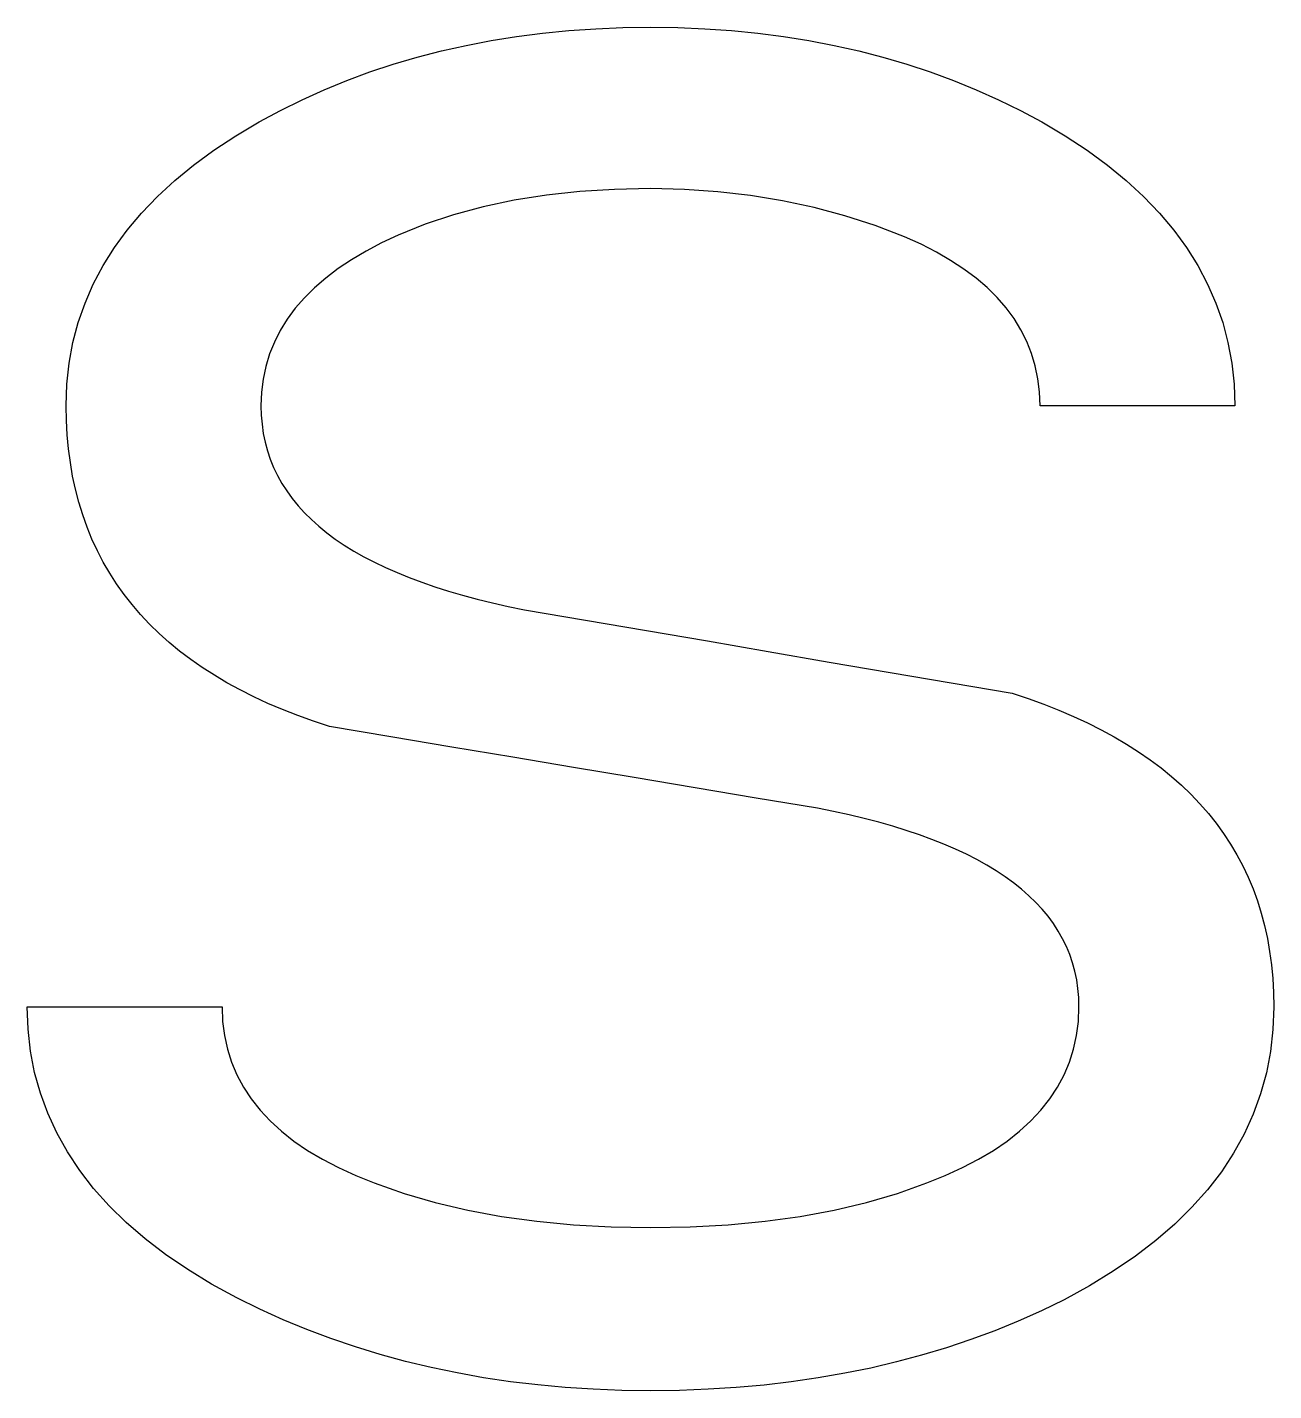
# Model space of a CAD drawing. Header units: metres. Extents: x 0 to 45.7, y 0 to 50.
import ezdxf

# ---------------------------------------------------------------- set-up
doc = ezdxf.new("R2010")
doc.units = ezdxf.units.M

msp = doc.modelspace()

# ---------------------------------------------------------------- linework, layer by layer
msp.add_lwpolyline([(45.714, 14.082), (45.684, 13.25), (45.594, 12.44), (45.444, 11.652), (45.234, 10.884), (44.964, 10.138), (44.633, 9.413), (44.243, 8.71), (43.793, 8.027), (43.282, 7.366), (42.712, 6.726), (42.081, 6.108), (41.39, 5.51), (40.64, 4.934), (39.829, 4.379), (38.958, 3.846), (38.027, 3.333), (37.195, 2.93), (36.347, 2.552), (35.483, 2.201), (34.605, 1.875), (33.71, 1.576), (32.801, 1.302), (31.876, 1.055), (30.935, 0.833), (29.98, 0.638), (29.008, 0.469), (28.022, 0.326), (27.02, 0.208), (26.002, 0.117), (24.969, 0.052), (23.921, 0.013), (22.857, 0), (21.801, 0.013), (20.76, 0.053), (19.733, 0.12), (18.72, 0.213), (17.722, 0.332), (16.738, 0.478), (15.768, 0.651), (14.813, 0.85), (13.872, 1.076), (12.945, 1.329), (12.033, 1.608), (11.135, 1.913), (10.252, 2.245), (9.382, 2.604), (8.528, 2.989), (7.687, 3.401), (6.756, 3.913), (5.885, 4.446), (5.075, 5), (4.324, 5.574), (3.633, 6.169), (3.003, 6.785), (2.432, 7.421), (1.922, 8.078), (1.471, 8.756), (1.081, 9.455), (0.751, 10.174), (0.48, 10.914), (0.27, 11.675), (0.12, 12.456), (0.03, 13.259), (0, 14.082), (7.143, 14.082), (7.165, 13.546), (7.23, 13.028), (7.339, 12.528), (7.491, 12.045), (7.688, 11.58), (7.927, 11.132), (8.211, 10.702), (8.537, 10.289), (8.908, 9.894), (9.322, 9.516), (9.779, 9.156), (10.281, 8.814), (10.825, 8.489), (11.414, 8.181), (12.046, 7.891), (12.721, 7.619), (13.817, 7.236), (14.962, 6.905), (16.155, 6.624), (17.398, 6.395), (18.689, 6.216), (20.03, 6.088), (21.419, 6.012), (22.857, 5.986), (24.31, 6.012), (25.71, 6.088), (27.057, 6.216), (28.35, 6.395), (29.591, 6.624), (30.778, 6.905), (31.912, 7.236), (32.993, 7.619), (33.669, 7.891), (34.301, 8.181), (34.889, 8.489), (35.434, 8.814), (35.935, 9.156), (36.392, 9.516), (36.806, 9.894), (37.177, 10.289), (37.504, 10.702), (37.787, 11.132), (38.027, 11.58), (38.223, 12.045), (38.375, 12.528), (38.484, 13.028), (38.55, 13.546), (38.571, 14.082), (38.562, 14.418), (38.534, 14.748), (38.487, 15.07), (38.422, 15.386), (38.337, 15.694), (38.234, 15.996), (38.112, 16.29), (37.972, 16.577), (37.813, 16.858), (37.635, 17.131), (37.438, 17.397), (37.223, 17.656), (36.988, 17.908), (36.735, 18.153), (36.464, 18.391), (36.173, 18.622), (35.864, 18.846), (35.537, 19.063), (35.19, 19.273), (34.825, 19.476), (34.441, 19.672), (34.038, 19.86), (33.616, 20.042), (33.176, 20.217), (32.717, 20.384), (32.239, 20.545), (31.743, 20.699), (31.228, 20.845), (30.694, 20.984), (30.141, 21.117), (29.57, 21.242), (28.98, 21.361), (26.737, 21.735), (24.498, 22.109), (22.264, 22.483), (20.034, 22.857), (17.804, 23.231), (15.57, 23.605), (13.331, 23.98), (11.088, 24.354), (10.494, 24.551), (9.919, 24.758), (9.362, 24.977), (8.824, 25.207), (8.306, 25.448), (7.806, 25.7), (7.324, 25.963), (6.862, 26.237), (6.419, 26.522), (5.994, 26.818), (5.589, 27.126), (5.202, 27.444), (4.834, 27.773), (4.485, 28.113), (4.155, 28.464), (3.844, 28.827), (3.551, 29.2), (3.278, 29.584), (3.023, 29.979), (2.787, 30.386), (2.57, 30.803), (2.372, 31.232), (2.193, 31.671), (2.032, 32.122), (1.891, 32.583), (1.768, 33.056), (1.664, 33.539), (1.58, 34.034), (1.513, 34.539), (1.466, 35.056), (1.438, 35.584), (1.429, 36.122), (1.456, 36.912), (1.539, 37.684), (1.677, 38.437), (1.871, 39.171), (2.119, 39.887), (2.423, 40.584), (2.783, 41.262), (3.197, 41.922), (3.667, 42.563), (4.192, 43.186), (4.773, 43.79), (5.408, 44.375), (6.099, 44.942), (6.845, 45.49), (7.647, 46.02), (8.503, 46.531), (9.285, 46.951), (10.082, 47.344), (10.894, 47.71), (11.722, 48.048), (12.565, 48.36), (13.424, 48.645), (14.298, 48.902), (15.187, 49.133), (16.092, 49.336), (17.012, 49.512), (17.948, 49.661), (18.899, 49.783), (19.865, 49.878), (20.847, 49.946), (21.844, 49.986), (22.857, 50), (23.862, 49.986), (24.852, 49.946), (25.828, 49.878), (26.79, 49.783), (27.737, 49.661), (28.67, 49.512), (29.589, 49.336), (30.493, 49.133), (31.383, 48.902), (32.259, 48.645), (33.12, 48.36), (33.967, 48.048), (34.799, 47.71), (35.618, 47.344), (36.421, 46.951), (37.211, 46.531), (38.068, 46.02), (38.869, 45.49), (39.615, 44.942), (40.306, 44.375), (40.942, 43.79), (41.522, 43.186), (42.047, 42.563), (42.517, 41.922), (42.932, 41.262), (43.291, 40.584), (43.595, 39.887), (43.844, 39.171), (44.037, 38.437), (44.175, 37.684), (44.258, 36.912), (44.286, 36.122), (37.143, 36.122), (37.123, 36.625), (37.065, 37.112), (36.968, 37.584), (36.832, 38.04), (36.658, 38.481), (36.445, 38.906), (36.192, 39.316), (35.901, 39.711), (35.572, 40.09), (35.203, 40.454), (34.796, 40.802), (34.349, 41.135), (33.865, 41.453), (33.341, 41.755), (32.778, 42.042), (32.177, 42.313), (31.094, 42.727), (29.987, 43.087), (28.857, 43.391), (27.704, 43.639), (26.527, 43.833), (25.327, 43.971), (24.104, 44.054), (22.857, 44.082), (21.537, 44.055), (20.264, 43.975), (19.037, 43.842), (17.857, 43.656), (16.724, 43.417), (15.638, 43.125), (14.598, 42.78), (13.605, 42.381), (12.996, 42.093), (12.426, 41.792), (11.895, 41.477), (11.403, 41.148), (10.951, 40.805), (10.538, 40.449), (10.164, 40.078), (9.83, 39.694), (9.535, 39.296), (9.279, 38.884), (9.063, 38.458), (8.886, 38.019), (8.748, 37.565), (8.65, 37.098), (8.591, 36.617), (8.571, 36.122), (8.581, 35.777), (8.609, 35.44), (8.656, 35.109), (8.722, 34.785), (8.807, 34.469), (8.911, 34.16), (9.034, 33.858), (9.175, 33.563), (9.336, 33.275), (9.515, 32.995), (9.713, 32.721), (9.93, 32.455), (10.166, 32.196), (10.42, 31.945), (10.694, 31.7), (10.986, 31.463), (11.298, 31.232), (11.628, 31.009), (11.977, 30.793), (12.345, 30.585), (12.732, 30.383), (13.137, 30.189), (13.562, 30.001), (14.005, 29.821), (14.467, 29.649), (14.948, 29.483), (15.448, 29.324), (15.967, 29.173), (16.505, 29.029), (17.062, 28.892), (17.637, 28.762), (18.231, 28.639), (20.474, 28.263), (22.713, 27.883), (24.947, 27.498), (27.177, 27.109), (29.407, 26.72), (31.641, 26.335), (33.88, 25.955), (36.122, 25.578), (36.713, 25.382), (37.284, 25.175), (37.837, 24.957), (38.371, 24.729), (38.886, 24.49), (39.382, 24.241), (39.86, 23.982), (40.319, 23.712), (40.759, 23.431), (41.181, 23.14), (41.583, 22.839), (41.967, 22.527), (42.333, 22.204), (42.679, 21.871), (43.007, 21.527), (43.316, 21.173), (43.607, 20.809), (43.878, 20.434), (44.131, 20.048), (44.365, 19.652), (44.581, 19.246), (44.778, 18.829), (44.956, 18.401), (45.115, 17.963), (45.255, 17.515), (45.377, 17.056), (45.48, 16.586), (45.564, 16.107), (45.63, 15.616), (45.677, 15.115), (45.705, 14.604), (45.714, 14.082)])

doc.saveas('drawing.dxf')
